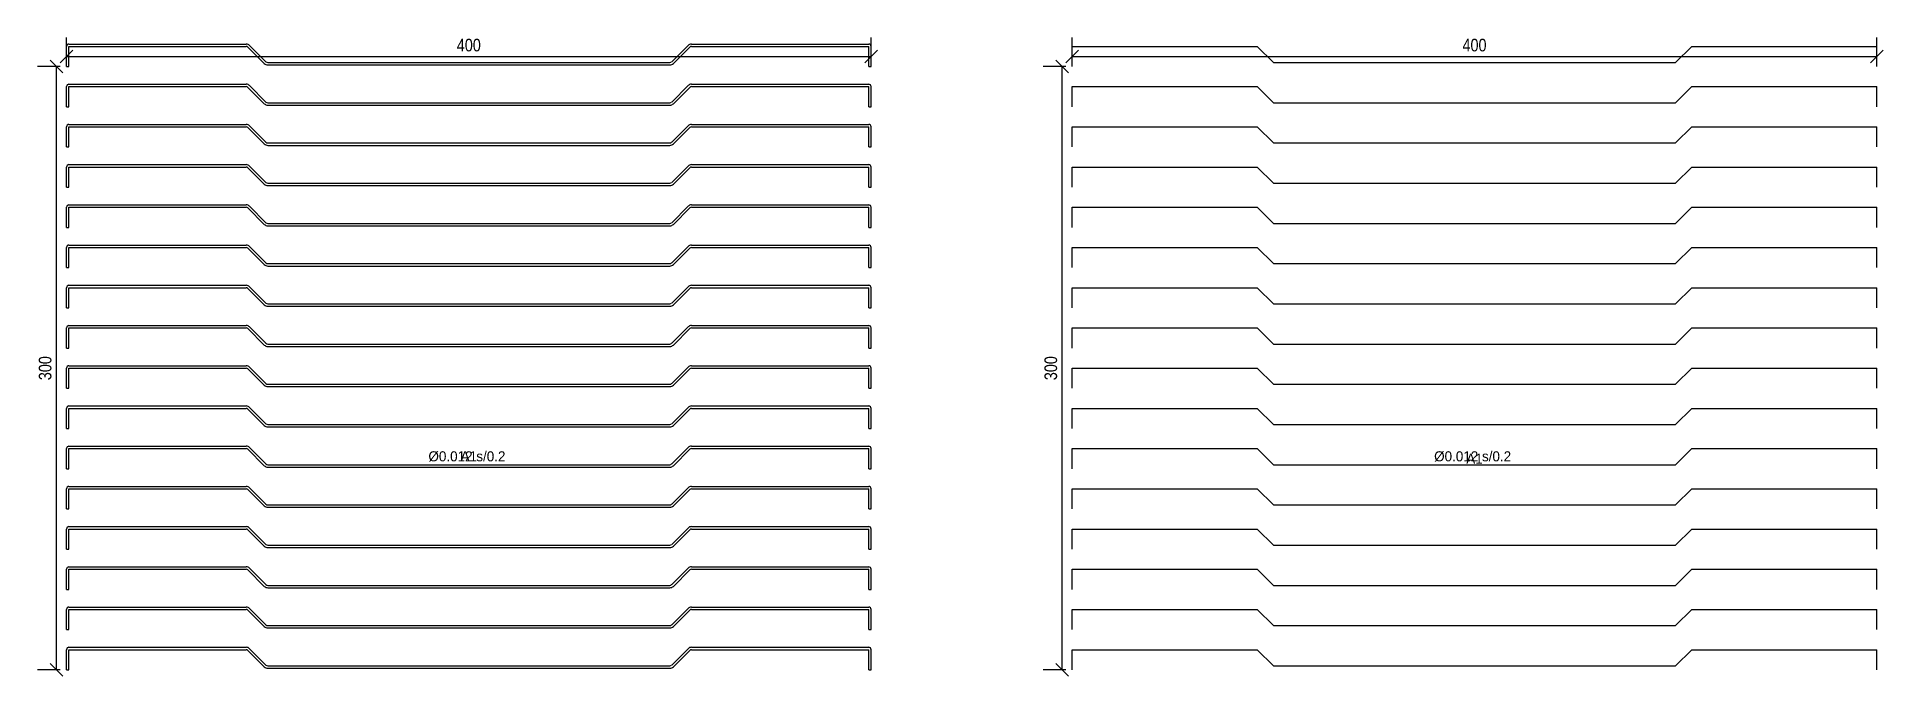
# Model space of a CAD drawing. Header units: metres. Extents: x -10.15 to -0.97, y -10.03 to -6.85.
import ezdxf
from ezdxf.enums import TextEntityAlignment as Align

# ---------------------------------------------------------------- set-up
doc = ezdxf.new("R2010")
doc.units = ezdxf.units.M
doc.styles.add('OpenSansCondensed-Light', font='OpenSansCondensed-Light.ttf')
doc.dimstyles.new('EZ_M_25_H25_CM', dxfattribs={"dimtxt": 0.0625, "dimasz": 0.0625, "dimexe": 0.09375, "dimexo": 0.03125, "dimgap": 0.025, "dimtad": 1, "dimlfac": 100, "dimzin": 12, "dimdsep": 46, "dimtxsty": 'OpenSansCondensed-Light', "dimtsz": 0.03125, "dimcen": 2.5, "dimazin": 3, "dimtfac": 0.5, "dimtmove": 2, "dimatfit": 3})

msp = doc.modelspace()

# ---------------------------------------------------------------- linework, layer by layer
for p, q in [((-10, -7), (-10, -6.9)), ((-9.988, -6.888), (-9.10691, -6.888)), ((-9.988, -7), (-9.988, -6.9)), ((-9.988, -6.9), (-9.10691, -6.9)), ((-9.01697, -6.98497), (-9.09843, -6.90351)), ((-9.00849, -6.97649), (-9.08994, -6.89503)), ((-6.99151, -6.97649), (-6.91006, -6.89503)), ((-6.98303, -6.98497), (-6.90157, -6.90351)), ((-6.89309, -6.888), (-6.012, -6.888)), ((-6.89309, -6.9), (-6.012, -6.9)), ((-6.012, -7), (-6.012, -6.9)), ((-6, -7), (-6, -6.9)), ((-5, -7), (-5, -6.9)), ((-5, -6.9), (-4.08, -6.9)), ((-4, -6.98), (-4.08, -6.9)), ((-2, -6.98), (-1.92, -6.9)), ((-1.92, -6.9), (-1, -6.9)), ((-1, -7), (-1, -6.9)), ((-10, -7), (-9.988, -7)), ((-9, -6.98), (-7, -6.98)), ((-9, -6.992), (-7, -6.992)), ((-6.012, -7), (-6, -7)), ((-4, -6.98), (-2, -6.98)), ((-10, -7.2), (-10, -7.1)), ((-9.988, -7.088), (-9.10691, -7.088)), ((-9.988, -7.2), (-9.988, -7.1)), ((-9.988, -7.1), (-9.10691, -7.1)), ((-9.01697, -7.18497), (-9.09843, -7.10351)), ((-9.00849, -7.17649), (-9.08994, -7.09503)), ((-6.99151, -7.17649), (-6.91006, -7.09503)), ((-6.98303, -7.18497), (-6.90157, -7.10351)), ((-6.89309, -7.088), (-6.012, -7.088)), ((-6.89309, -7.1), (-6.012, -7.1)), ((-6.012, -7.2), (-6.012, -7.1)), ((-6, -7.2), (-6, -7.1)), ((-5, -7.2), (-5, -7.1)), ((-5, -7.1), (-4.08, -7.1)), ((-4, -7.18), (-4.08, -7.1)), ((-2, -7.18), (-1.92, -7.1)), ((-1.92, -7.1), (-1, -7.1)), ((-1, -7.2), (-1, -7.1)), ((-10, -7.2), (-9.988, -7.2)), ((-9, -7.18), (-7, -7.18)), ((-9, -7.192), (-7, -7.192)), ((-6.012, -7.2), (-6, -7.2)), ((-4, -7.18), (-2, -7.18)), ((-10, -7.4), (-10, -7.3)), ((-9.988, -7.288), (-9.10691, -7.288)), ((-9.988, -7.4), (-9.988, -7.3)), ((-9.988, -7.3), (-9.10691, -7.3)), ((-9.01697, -7.38497), (-9.09843, -7.30351)), ((-9.00849, -7.37649), (-9.08994, -7.29503)), ((-6.99151, -7.37649), (-6.91006, -7.29503)), ((-6.98303, -7.38497), (-6.90157, -7.30351)), ((-6.89309, -7.288), (-6.012, -7.288)), ((-6.89309, -7.3), (-6.012, -7.3)), ((-6.012, -7.4), (-6.012, -7.3)), ((-6, -7.4), (-6, -7.3)), ((-5, -7.4), (-5, -7.3)), ((-5, -7.3), (-4.08, -7.3)), ((-4, -7.38), (-4.08, -7.3)), ((-2, -7.38), (-1.92, -7.3)), ((-1.92, -7.3), (-1, -7.3)), ((-1, -7.4), (-1, -7.3)), ((-10, -7.4), (-9.988, -7.4)), ((-9, -7.38), (-7, -7.38)), ((-9, -7.392), (-7, -7.392)), ((-6.012, -7.4), (-6, -7.4)), ((-4, -7.38), (-2, -7.38)), ((-10, -7.6), (-10, -7.5)), ((-9.988, -7.488), (-9.10691, -7.488)), ((-9.988, -7.6), (-9.988, -7.5)), ((-9.988, -7.5), (-9.10691, -7.5)), ((-9.01697, -7.58497), (-9.09843, -7.50351)), ((-9.00849, -7.57649), (-9.08994, -7.49503)), ((-6.99151, -7.57649), (-6.91006, -7.49503)), ((-6.98303, -7.58497), (-6.90157, -7.50351)), ((-6.89309, -7.488), (-6.012, -7.488)), ((-6.89309, -7.5), (-6.012, -7.5)), ((-6.012, -7.6), (-6.012, -7.5)), ((-6, -7.6), (-6, -7.5)), ((-5, -7.6), (-5, -7.5)), ((-5, -7.5), (-4.08, -7.5)), ((-4, -7.58), (-4.08, -7.5)), ((-2, -7.58), (-1.92, -7.5)), ((-1.92, -7.5), (-1, -7.5)), ((-1, -7.6), (-1, -7.5)), ((-10, -7.6), (-9.988, -7.6)), ((-9, -7.58), (-7, -7.58)), ((-9, -7.592), (-7, -7.592)), ((-6.012, -7.6), (-6, -7.6)), ((-4, -7.58), (-2, -7.58)), ((-10, -7.8), (-10, -7.7)), ((-9.988, -7.688), (-9.10691, -7.688)), ((-9.988, -7.8), (-9.988, -7.7)), ((-9.988, -7.7), (-9.10691, -7.7)), ((-9.01697, -7.78497), (-9.09843, -7.70351)), ((-9.00849, -7.77649), (-9.08994, -7.69503)), ((-6.99151, -7.77649), (-6.91006, -7.69503)), ((-6.98303, -7.78497), (-6.90157, -7.70351)), ((-6.89309, -7.688), (-6.012, -7.688)), ((-6.89309, -7.7), (-6.012, -7.7)), ((-6.012, -7.8), (-6.012, -7.7)), ((-6, -7.8), (-6, -7.7)), ((-5, -7.8), (-5, -7.7)), ((-5, -7.7), (-4.08, -7.7)), ((-4, -7.78), (-4.08, -7.7)), ((-2, -7.78), (-1.92, -7.7)), ((-1.92, -7.7), (-1, -7.7)), ((-1, -7.8), (-1, -7.7)), ((-10, -7.8), (-9.988, -7.8)), ((-9, -7.78), (-7, -7.78)), ((-9, -7.792), (-7, -7.792)), ((-6.012, -7.8), (-6, -7.8)), ((-4, -7.78), (-2, -7.78)), ((-9.988, -7.888), (-9.10691, -7.888)), ((-6.89309, -7.888), (-6.012, -7.888)), ((-10, -8), (-10, -7.9)), ((-9.988, -8), (-9.988, -7.9)), ((-9.988, -7.9), (-9.10691, -7.9)), ((-9.01697, -7.98497), (-9.09843, -7.90351)), ((-9.00849, -7.97649), (-9.08994, -7.89503)), ((-9, -7.98), (-7, -7.98)), ((-6.99151, -7.97649), (-6.91006, -7.89503)), ((-6.98303, -7.98497), (-6.90157, -7.90351)), ((-6.89309, -7.9), (-6.012, -7.9)), ((-6.012, -8), (-6.012, -7.9)), ((-6, -8), (-6, -7.9)), ((-5, -8), (-5, -7.9)), ((-5, -7.9), (-4.08, -7.9)), ((-4, -7.98), (-4.08, -7.9)), ((-4, -7.98), (-2, -7.98)), ((-2, -7.98), (-1.92, -7.9)), ((-1.92, -7.9), (-1, -7.9)), ((-1, -8), (-1, -7.9)), ((-10, -8), (-9.988, -8)), ((-9, -7.992), (-7, -7.992)), ((-6.012, -8), (-6, -8)), ((-10, -8.2), (-10, -8.1)), ((-9.988, -8.088), (-9.10691, -8.088)), ((-9.988, -8.2), (-9.988, -8.1)), ((-9.988, -8.1), (-9.10691, -8.1)), ((-9.01697, -8.18497), (-9.09843, -8.10351)), ((-9.00849, -8.17649), (-9.08994, -8.09503)), ((-6.99151, -8.17649), (-6.91006, -8.09503)), ((-6.98303, -8.18497), (-6.90157, -8.10351)), ((-6.89309, -8.088), (-6.012, -8.088)), ((-6.89309, -8.1), (-6.012, -8.1)), ((-6.012, -8.2), (-6.012, -8.1)), ((-6, -8.2), (-6, -8.1)), ((-5, -8.2), (-5, -8.1)), ((-5, -8.1), (-4.08, -8.1)), ((-4, -8.18), (-4.08, -8.1)), ((-2, -8.18), (-1.92, -8.1)), ((-1.92, -8.1), (-1, -8.1)), ((-1, -8.2), (-1, -8.1)), ((-10, -8.2), (-9.988, -8.2)), ((-9, -8.18), (-7, -8.18)), ((-9, -8.192), (-7, -8.192)), ((-6.012, -8.2), (-6, -8.2)), ((-4, -8.18), (-2, -8.18)), ((-10, -8.4), (-10, -8.3)), ((-9.988, -8.288), (-9.10691, -8.288)), ((-9.988, -8.4), (-9.988, -8.3)), ((-9.988, -8.3), (-9.10691, -8.3)), ((-9.01697, -8.38497), (-9.09843, -8.30351)), ((-9.00849, -8.37649), (-9.08994, -8.29503)), ((-6.99151, -8.37649), (-6.91006, -8.29503)), ((-6.98303, -8.38497), (-6.90157, -8.30351)), ((-6.89309, -8.288), (-6.012, -8.288)), ((-6.89309, -8.3), (-6.012, -8.3)), ((-6.012, -8.4), (-6.012, -8.3)), ((-6, -8.4), (-6, -8.3)), ((-5, -8.4), (-5, -8.3)), ((-5, -8.3), (-4.08, -8.3)), ((-4, -8.38), (-4.08, -8.3)), ((-2, -8.38), (-1.92, -8.3)), ((-1.92, -8.3), (-1, -8.3)), ((-1, -8.4), (-1, -8.3)), ((-10, -8.4), (-9.988, -8.4)), ((-9, -8.38), (-7, -8.38)), ((-9, -8.392), (-7, -8.392)), ((-6.012, -8.4), (-6, -8.4)), ((-4, -8.38), (-2, -8.38)), ((-10, -8.6), (-10, -8.5)), ((-9.988, -8.488), (-9.10691, -8.488)), ((-9.988, -8.6), (-9.988, -8.5)), ((-9.988, -8.5), (-9.10691, -8.5)), ((-9.01697, -8.58497), (-9.09843, -8.50351)), ((-9.00849, -8.57649), (-9.08994, -8.49503)), ((-6.99151, -8.57649), (-6.91006, -8.49503)), ((-6.98303, -8.58497), (-6.90157, -8.50351)), ((-6.89309, -8.488), (-6.012, -8.488)), ((-6.89309, -8.5), (-6.012, -8.5)), ((-6.012, -8.6), (-6.012, -8.5)), ((-6, -8.6), (-6, -8.5)), ((-5, -8.6), (-5, -8.5)), ((-5, -8.5), (-4.08, -8.5)), ((-4, -8.58), (-4.08, -8.5)), ((-2, -8.58), (-1.92, -8.5)), ((-1.92, -8.5), (-1, -8.5)), ((-1, -8.6), (-1, -8.5)), ((-10, -8.6), (-9.988, -8.6)), ((-9, -8.58), (-7, -8.58)), ((-9, -8.592), (-7, -8.592)), ((-6.012, -8.6), (-6, -8.6)), ((-4, -8.58), (-2, -8.58)), ((-10, -8.8), (-10, -8.7)), ((-9.988, -8.688), (-9.10691, -8.688)), ((-9.988, -8.8), (-9.988, -8.7)), ((-9.988, -8.7), (-9.10691, -8.7)), ((-9.01697, -8.78497), (-9.09843, -8.70351)), ((-9.00849, -8.77649), (-9.08994, -8.69503)), ((-6.99151, -8.77649), (-6.91006, -8.69503)), ((-6.98303, -8.78497), (-6.90157, -8.70351)), ((-6.89309, -8.688), (-6.012, -8.688)), ((-6.89309, -8.7), (-6.012, -8.7)), ((-6.012, -8.8), (-6.012, -8.7)), ((-6, -8.8), (-6, -8.7)), ((-5, -8.8), (-5, -8.7)), ((-5, -8.7), (-4.08, -8.7)), ((-4, -8.78), (-4.08, -8.7)), ((-2, -8.78), (-1.92, -8.7)), ((-1.92, -8.7), (-1, -8.7)), ((-1, -8.8), (-1, -8.7)), ((-10, -8.8), (-9.988, -8.8)), ((-9, -8.78), (-7, -8.78)), ((-9, -8.792), (-7, -8.792)), ((-6.012, -8.8), (-6, -8.8)), ((-4, -8.78), (-2, -8.78)), ((-10, -9), (-10, -8.9)), ((-9.988, -8.888), (-9.10691, -8.888)), ((-9.988, -9), (-9.988, -8.9)), ((-9.988, -8.9), (-9.10691, -8.9)), ((-9.00849, -8.97649), (-9.08994, -8.89503)), ((-6.99151, -8.97649), (-6.91006, -8.89503)), ((-6.89309, -8.888), (-6.012, -8.888)), ((-6.89309, -8.9), (-6.012, -8.9)), ((-6.012, -9), (-6.012, -8.9)), ((-6, -9), (-6, -8.9)), ((-5, -9), (-5, -8.9)), ((-5, -8.9), (-4.08, -8.9)), ((-4, -8.98), (-4.08, -8.9)), ((-2, -8.98), (-1.92, -8.9)), ((-1.92, -8.9), (-1, -8.9)), ((-1, -9), (-1, -8.9)), ((-9.01697, -8.98497), (-9.09843, -8.90351)), ((-9, -8.98), (-7, -8.98)), ((-9, -8.992), (-7, -8.992)), ((-6.98303, -8.98497), (-6.90157, -8.90351)), ((-4, -8.98), (-2, -8.98)), ((-10, -9), (-9.988, -9)), ((-6.012, -9), (-6, -9)), ((-10, -9.2), (-10, -9.1)), ((-9.988, -9.088), (-9.10691, -9.088)), ((-9.988, -9.2), (-9.988, -9.1)), ((-9.988, -9.1), (-9.10691, -9.1)), ((-9.01697, -9.18497), (-9.09843, -9.10351)), ((-9.00849, -9.17649), (-9.08994, -9.09503)), ((-6.99151, -9.17649), (-6.91006, -9.09503)), ((-6.98303, -9.18497), (-6.90157, -9.10351)), ((-6.89309, -9.088), (-6.012, -9.088)), ((-6.89309, -9.1), (-6.012, -9.1)), ((-6.012, -9.2), (-6.012, -9.1)), ((-6, -9.2), (-6, -9.1)), ((-5, -9.2), (-5, -9.1)), ((-5, -9.1), (-4.08, -9.1)), ((-4, -9.18), (-4.08, -9.1)), ((-2, -9.18), (-1.92, -9.1)), ((-1.92, -9.1), (-1, -9.1)), ((-1, -9.2), (-1, -9.1)), ((-10, -9.2), (-9.988, -9.2)), ((-9, -9.18), (-7, -9.18)), ((-9, -9.192), (-7, -9.192)), ((-6.012, -9.2), (-6, -9.2)), ((-4, -9.18), (-2, -9.18)), ((-10, -9.4), (-10, -9.3)), ((-9.988, -9.288), (-9.10691, -9.288)), ((-9.988, -9.4), (-9.988, -9.3)), ((-9.988, -9.3), (-9.10691, -9.3)), ((-9.01697, -9.38497), (-9.09843, -9.30351)), ((-9.00849, -9.37649), (-9.08994, -9.29503)), ((-6.99151, -9.37649), (-6.91006, -9.29503)), ((-6.98303, -9.38497), (-6.90157, -9.30351)), ((-6.89309, -9.288), (-6.012, -9.288)), ((-6.89309, -9.3), (-6.012, -9.3)), ((-6.012, -9.4), (-6.012, -9.3)), ((-6, -9.4), (-6, -9.3)), ((-5, -9.4), (-5, -9.3)), ((-5, -9.3), (-4.08, -9.3)), ((-4, -9.38), (-4.08, -9.3)), ((-2, -9.38), (-1.92, -9.3)), ((-1.92, -9.3), (-1, -9.3)), ((-1, -9.4), (-1, -9.3)), ((-10, -9.4), (-9.988, -9.4)), ((-9, -9.38), (-7, -9.38)), ((-9, -9.392), (-7, -9.392)), ((-6.012, -9.4), (-6, -9.4)), ((-4, -9.38), (-2, -9.38)), ((-10, -9.6), (-10, -9.5)), ((-9.988, -9.488), (-9.10691, -9.488)), ((-9.988, -9.6), (-9.988, -9.5)), ((-9.988, -9.5), (-9.10691, -9.5)), ((-9.01697, -9.58497), (-9.09843, -9.50351)), ((-9.00849, -9.57649), (-9.08994, -9.49503)), ((-6.99151, -9.57649), (-6.91006, -9.49503)), ((-6.98303, -9.58497), (-6.90157, -9.50351)), ((-6.89309, -9.488), (-6.012, -9.488)), ((-6.89309, -9.5), (-6.012, -9.5)), ((-6.012, -9.6), (-6.012, -9.5)), ((-6, -9.6), (-6, -9.5)), ((-5, -9.6), (-5, -9.5)), ((-5, -9.5), (-4.08, -9.5)), ((-4, -9.58), (-4.08, -9.5)), ((-2, -9.58), (-1.92, -9.5)), ((-1.92, -9.5), (-1, -9.5)), ((-1, -9.6), (-1, -9.5)), ((-10, -9.6), (-9.988, -9.6)), ((-9, -9.58), (-7, -9.58)), ((-9, -9.592), (-7, -9.592)), ((-6.012, -9.6), (-6, -9.6)), ((-4, -9.58), (-2, -9.58)), ((-10, -9.8), (-10, -9.7)), ((-9.988, -9.688), (-9.10691, -9.688)), ((-9.988, -9.8), (-9.988, -9.7)), ((-9.988, -9.7), (-9.10691, -9.7)), ((-9.01697, -9.78497), (-9.09843, -9.70351)), ((-9.00849, -9.77649), (-9.08994, -9.69503)), ((-6.99151, -9.77649), (-6.91006, -9.69503)), ((-6.98303, -9.78497), (-6.90157, -9.70351)), ((-6.89309, -9.688), (-6.012, -9.688)), ((-6.89309, -9.7), (-6.012, -9.7)), ((-6.012, -9.8), (-6.012, -9.7)), ((-6, -9.8), (-6, -9.7)), ((-5, -9.8), (-5, -9.7)), ((-5, -9.7), (-4.08, -9.7)), ((-4, -9.78), (-4.08, -9.7)), ((-2, -9.78), (-1.92, -9.7)), ((-1.92, -9.7), (-1, -9.7)), ((-1, -9.8), (-1, -9.7)), ((-10, -9.8), (-9.988, -9.8)), ((-9, -9.78), (-7, -9.78)), ((-9, -9.792), (-7, -9.792)), ((-6.012, -9.8), (-6, -9.8)), ((-4, -9.78), (-2, -9.78)), ((-10, -10), (-10, -9.9)), ((-9.988, -9.888), (-9.10691, -9.888)), ((-9.988, -10), (-9.988, -9.9)), ((-9.988, -9.9), (-9.10691, -9.9)), ((-9.01697, -9.98497), (-9.09843, -9.90351)), ((-9.00849, -9.97649), (-9.08994, -9.89503)), ((-6.99151, -9.97649), (-6.91006, -9.89503)), ((-6.98303, -9.98497), (-6.90157, -9.90351)), ((-6.89309, -9.888), (-6.012, -9.888)), ((-6.89309, -9.9), (-6.012, -9.9)), ((-6.012, -10), (-6.012, -9.9)), ((-6, -10), (-6, -9.9)), ((-5, -10), (-5, -9.9)), ((-5, -9.9), (-4.08, -9.9)), ((-4, -9.98), (-4.08, -9.9)), ((-2, -9.98), (-1.92, -9.9)), ((-1.92, -9.9), (-1, -9.9)), ((-1, -10), (-1, -9.9)), ((-10, -10), (-9.988, -10)), ((-9, -9.98), (-7, -9.98)), ((-9, -9.992), (-7, -9.992)), ((-6.012, -10), (-6, -10)), ((-4, -9.98), (-2, -9.98))]:
    msp.add_line(p, q)
for centre, radius, start, end in [((-9.988, -6.9), 0.012, 90, 180), ((-9.988, -6.9), 0, 90, 180), ((-9.10691, -6.912), 0.024, 45, 90), ((-9.10691, -6.912), 0.012, 45, 90), ((-6.89309, -6.912), 0.024, 90, 135), ((-6.89309, -6.912), 0.012, 90, 135), ((-6.012, -6.9), 0.012, 0, 90), ((-6.012, -6.9), 0, 0, 90), ((-9, -6.968), 0.024, 225, 270), ((-9, -6.968), 0.012, 225, 270), ((-7, -6.968), 0.012, 270, 315), ((-7, -6.968), 0.024, 270, 315), ((-9.988, -7.1), 0.012, 90, 180), ((-9.988, -7.1), 0, 90, 180), ((-9.10691, -7.112), 0.024, 45, 90), ((-9.10691, -7.112), 0.012, 45, 90), ((-6.89309, -7.112), 0.024, 90, 135), ((-6.89309, -7.112), 0.012, 90, 135), ((-6.012, -7.1), 0.012, 0, 90), ((-6.012, -7.1), 0, 0, 90), ((-9, -7.168), 0.024, 225, 270), ((-9, -7.168), 0.012, 225, 270), ((-7, -7.168), 0.012, 270, 315), ((-7, -7.168), 0.024, 270, 315), ((-9.988, -7.3), 0.012, 90, 180), ((-9.988, -7.3), 0, 90, 180), ((-9.10691, -7.312), 0.024, 45, 90), ((-9.10691, -7.312), 0.012, 45, 90), ((-6.89309, -7.312), 0.024, 90, 135), ((-6.89309, -7.312), 0.012, 90, 135), ((-6.012, -7.3), 0.012, 0, 90), ((-6.012, -7.3), 0, 0, 90), ((-9, -7.368), 0.024, 225, 270), ((-9, -7.368), 0.012, 225, 270), ((-7, -7.368), 0.012, 270, 315), ((-7, -7.368), 0.024, 270, 315), ((-9.988, -7.5), 0.012, 90, 180), ((-9.988, -7.5), 0, 90, 180), ((-9.10691, -7.512), 0.024, 45, 90), ((-9.10691, -7.512), 0.012, 45, 90), ((-6.89309, -7.512), 0.024, 90, 135), ((-6.89309, -7.512), 0.012, 90, 135), ((-6.012, -7.5), 0.012, 0, 90), ((-6.012, -7.5), 0, 0, 90), ((-9, -7.568), 0.024, 225, 270), ((-9, -7.568), 0.012, 225, 270), ((-7, -7.568), 0.012, 270, 315), ((-7, -7.568), 0.024, 270, 315), ((-9.988, -7.7), 0.012, 90, 180), ((-9.988, -7.7), 0, 90, 180), ((-9.10691, -7.712), 0.024, 45, 90), ((-9.10691, -7.712), 0.012, 45, 90), ((-6.89309, -7.712), 0.024, 90, 135), ((-6.89309, -7.712), 0.012, 90, 135), ((-6.012, -7.7), 0.012, 0, 90), ((-6.012, -7.7), 0, 0, 90), ((-9, -7.768), 0.024, 225, 270), ((-9, -7.768), 0.012, 225, 270), ((-7, -7.768), 0.012, 270, 315), ((-7, -7.768), 0.024, 270, 315), ((-9.988, -7.9), 0.012, 90, 180), ((-9.10691, -7.912), 0.024, 45, 90), ((-6.89309, -7.912), 0.024, 90, 135), ((-6.012, -7.9), 0.012, 0, 90), ((-9.988, -7.9), 0, 90, 180), ((-9.10691, -7.912), 0.012, 45, 90), ((-9, -7.968), 0.024, 225, 270), ((-9, -7.968), 0.012, 225, 270), ((-7, -7.968), 0.012, 270, 315), ((-7, -7.968), 0.024, 270, 315), ((-6.89309, -7.912), 0.012, 90, 135), ((-6.012, -7.9), 0, 0, 90), ((-9.988, -8.1), 0.012, 90, 180), ((-9.988, -8.1), 0, 90, 180), ((-9.10691, -8.112), 0.024, 45, 90), ((-9.10691, -8.112), 0.012, 45, 90), ((-6.89309, -8.112), 0.024, 90, 135), ((-6.89309, -8.112), 0.012, 90, 135), ((-6.012, -8.1), 0.012, 0, 90), ((-6.012, -8.1), 0, 0, 90), ((-9, -8.168), 0.024, 225, 270), ((-9, -8.168), 0.012, 225, 270), ((-7, -8.168), 0.012, 270, 315), ((-7, -8.168), 0.024, 270, 315), ((-9.988, -8.3), 0.012, 90, 180), ((-9.988, -8.3), 0, 90, 180), ((-9.10691, -8.312), 0.024, 45, 90), ((-9.10691, -8.312), 0.012, 45, 90), ((-6.89309, -8.312), 0.024, 90, 135), ((-6.89309, -8.312), 0.012, 90, 135), ((-6.012, -8.3), 0.012, 0, 90), ((-6.012, -8.3), 0, 0, 90), ((-9, -8.368), 0.024, 225, 270), ((-9, -8.368), 0.012, 225, 270), ((-7, -8.368), 0.012, 270, 315), ((-7, -8.368), 0.024, 270, 315), ((-9.988, -8.5), 0.012, 90, 180), ((-9.988, -8.5), 0, 90, 180), ((-9.10691, -8.512), 0.024, 45, 90), ((-9.10691, -8.512), 0.012, 45, 90), ((-6.89309, -8.512), 0.024, 90, 135), ((-6.89309, -8.512), 0.012, 90, 135), ((-6.012, -8.5), 0.012, 0, 90), ((-6.012, -8.5), 0, 0, 90), ((-9, -8.568), 0.024, 225, 270), ((-9, -8.568), 0.012, 225, 270), ((-7, -8.568), 0.012, 270, 315), ((-7, -8.568), 0.024, 270, 315), ((-9.988, -8.7), 0.012, 90, 180), ((-9.988, -8.7), 0, 90, 180), ((-9.10691, -8.712), 0.024, 45, 90), ((-9.10691, -8.712), 0.012, 45, 90), ((-6.89309, -8.712), 0.024, 90, 135), ((-6.89309, -8.712), 0.012, 90, 135), ((-6.012, -8.7), 0.012, 0, 90), ((-6.012, -8.7), 0, 0, 90), ((-9, -8.768), 0.024, 225, 270), ((-9, -8.768), 0.012, 225, 270), ((-7, -8.768), 0.012, 270, 315), ((-7, -8.768), 0.024, 270, 315), ((-9.988, -8.9), 0.012, 90, 180), ((-9.988, -8.9), 0, 90, 180), ((-9.10691, -8.912), 0.024, 45, 90), ((-9.10691, -8.912), 0.012, 45, 90), ((-6.89309, -8.912), 0.024, 90, 135), ((-6.89309, -8.912), 0.012, 90, 135), ((-6.012, -8.9), 0.012, 0, 90), ((-6.012, -8.9), 0, 0, 90), ((-9, -8.968), 0.024, 225, 270), ((-9, -8.968), 0.012, 225, 270), ((-7, -8.968), 0.012, 270, 315), ((-7, -8.968), 0.024, 270, 315), ((-9.988, -9.1), 0.012, 90, 180), ((-9.988, -9.1), 0, 90, 180), ((-9.10691, -9.112), 0.024, 45, 90), ((-9.10691, -9.112), 0.012, 45, 90), ((-9, -9.168), 0.012, 225, 270), ((-7, -9.168), 0.012, 270, 315), ((-6.89309, -9.112), 0.024, 90, 135), ((-6.89309, -9.112), 0.012, 90, 135), ((-6.012, -9.1), 0.012, 0, 90), ((-6.012, -9.1), 0, 0, 90), ((-9, -9.168), 0.024, 225, 270), ((-7, -9.168), 0.024, 270, 315), ((-9.988, -9.3), 0.012, 90, 180), ((-9.988, -9.3), 0, 90, 180), ((-9.10691, -9.312), 0.024, 45, 90), ((-9.10691, -9.312), 0.012, 45, 90), ((-6.89309, -9.312), 0.024, 90, 135), ((-6.89309, -9.312), 0.012, 90, 135), ((-6.012, -9.3), 0.012, 0, 90), ((-6.012, -9.3), 0, 0, 90), ((-9, -9.368), 0.024, 225, 270), ((-9, -9.368), 0.012, 225, 270), ((-7, -9.368), 0.012, 270, 315), ((-7, -9.368), 0.024, 270, 315), ((-9.988, -9.5), 0.012, 90, 180), ((-9.988, -9.5), 0, 90, 180), ((-9.10691, -9.512), 0.024, 45, 90), ((-9.10691, -9.512), 0.012, 45, 90), ((-6.89309, -9.512), 0.024, 90, 135), ((-6.89309, -9.512), 0.012, 90, 135), ((-6.012, -9.5), 0.012, 0, 90), ((-6.012, -9.5), 0, 0, 90), ((-9, -9.568), 0.024, 225, 270), ((-9, -9.568), 0.012, 225, 270), ((-7, -9.568), 0.012, 270, 315), ((-7, -9.568), 0.024, 270, 315), ((-9.988, -9.7), 0.012, 90, 180), ((-9.988, -9.7), 0, 90, 180), ((-9.10691, -9.712), 0.024, 45, 90), ((-9.10691, -9.712), 0.012, 45, 90), ((-6.89309, -9.712), 0.024, 90, 135), ((-6.89309, -9.712), 0.012, 90, 135), ((-6.012, -9.7), 0.012, 0, 90), ((-6.012, -9.7), 0, 0, 90), ((-9, -9.768), 0.024, 225, 270), ((-9, -9.768), 0.012, 225, 270), ((-7, -9.768), 0.012, 270, 315), ((-7, -9.768), 0.024, 270, 315), ((-9.988, -9.9), 0.012, 90, 180), ((-9.988, -9.9), 0, 90, 180), ((-9.10691, -9.912), 0.024, 45, 90), ((-9.10691, -9.912), 0.012, 45, 90), ((-6.89309, -9.912), 0.024, 90, 135), ((-6.89309, -9.912), 0.012, 90, 135), ((-6.012, -9.9), 0.012, 0, 90), ((-6.012, -9.9), 0, 0, 90), ((-9, -9.968), 0.024, 225, 270), ((-9, -9.968), 0.012, 225, 270), ((-7, -9.968), 0.012, 270, 315), ((-7, -9.968), 0.024, 270, 315)]:
    msp.add_arc(centre, radius, start, end)

# ---------------------------------------------------------------- texts
for s, p in [('Ø0.012 s/0.2 ', (-8, -8.938)), ('A1', (-8, -8.938)), ('Ø0.012 s/0.2 ', (-3, -8.938)), ('A1', (-3, -8.95))]:
    msp.add_text(s, height=0.05).set_placement(p, align=Align.MIDDLE)

# ---------------------------------------------------------------- dimensions: what is measured, and where the dimension line sits
for base, p1, p2 in [((-10, -6.95), (-10, -7), (-6, -7)), ((-5, -6.95), (-5, -7), (-1, -7))]:
    msp.add_linear_dim(base=base, p1=p1, p2=p2, dimstyle='EZ_M_25_H25_CM').render()
for base, p1, p2 in [((-10.05, -10), (-10, -10), (-10, -7)), ((-5.05, -10), (-5, -10), (-5, -7))]:
    msp.add_linear_dim(base=base, p1=p1, p2=p2, angle=90, dimstyle='EZ_M_25_H25_CM').render()

doc.saveas('drawing.dxf')
